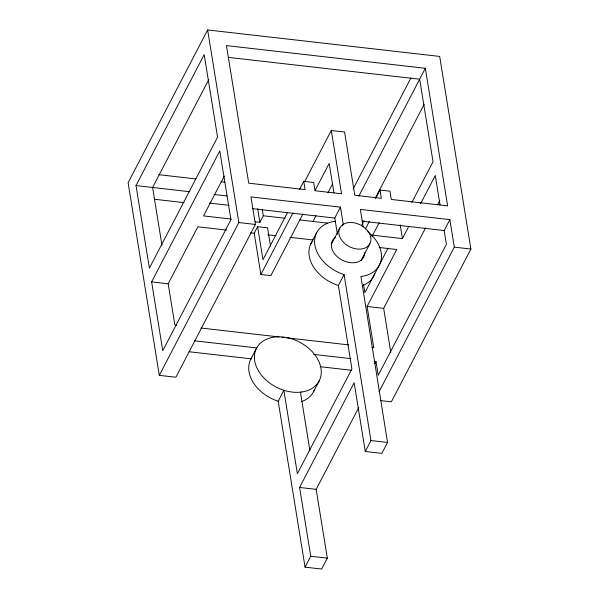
<?xml version="1.0" encoding="UTF-8"?>
<svg xmlns="http://www.w3.org/2000/svg" width="599" height="599" viewBox="0 0 599 599"><rect width="100%" height="100%" fill="white"/><g stroke="black" fill="none" stroke-linecap="round" stroke-linejoin="round"><path stroke-width="0.9" d="M380.305 400.566L391.357 401.824L470.889 249.034L439.688 56.426L207.643 29.95L128.111 182.74L159.312 375.356L175.881 377.243L255.414 224.453L250.959 196.936L340.464 207.149L343.257 224.348L342.448 225.905M136.018 185.585L204.192 54.621L217.557 137.171L149.391 268.135L136.018 185.585L189.771 191.717M208.684 79.719L152.595 187.48L161.955 245.261M151.622 281.889L219.788 150.926L230.929 219.721L162.763 350.685L151.622 281.889L168.192 283.784L197.85 226.811L226.489 230.083M224.266 176.061L203.525 215.902L231.244 219.062M159.312 375.356L238.836 222.558L207.643 29.95M302.929 213.985L270.83 275.652L260.887 274.514L254.201 233.243L257.607 226.692L267.558 227.83L270.523 246.174M255.264 221.802L259.884 222.326L263.29 215.782L262.25 209.358M287.43 212.697L262.961 259.711L257.607 226.692M299.455 189.598L303.745 181.355L313.689 182.485L315.029 190.744L341.55 193.769L331.299 130.477L344.56 131.997L354.81 195.281L381.331 198.306L379.991 190.048L389.934 191.186L391.274 199.437L447.625 205.869L425.342 68.286L226.444 45.599L248.727 183.182L305.086 189.606L303.745 181.355M304.756 181.475L331.299 130.477M260.887 274.514L292.986 212.855M315.111 190.445L329.18 163.407L333.935 192.758M313.015 221.45L316.002 215.715M327.945 192.773L332.632 183.766M250.816 359.19L256.492 348.274M310.844 243.868L316.527 232.951M337.432 234.351L334.781 218.058L340.464 207.149M353.148 188.947L410.966 77.877M331.277 244.392L339.895 227.83M358.831 196.075L425.342 68.286M375.408 197.969L424.159 104.301M361.961 224.692L364.102 220.567M375.7 198.299L379.991 190.048M365.375 228.953L369.231 221.555M358.681 407.672L316.175 489.346L327.316 558.133L321.633 569.05L305.056 567.156L278.176 401.188L283.859 390.271L297.366 473.697L351.905 368.924L338.39 285.498L344.073 274.582L343.22 274.312A35.326 25.345 27.5 0 1 314.857 244.879A35.326 25.345 27.5 0 1 335.17 221.338M371.897 236.665L379.174 222.686M361.212 260.325L369.83 243.763M388.07 248.128L364.866 292.716L363.526 284.458M411.865 202.425L433.032 161.752L419.667 79.203L228.204 57.362M313.487 391.798L319.17 380.889M371.919 347.532L373.776 347.749L367.097 306.471L396.748 249.506L379.197 247.499M371.942 235.115L402.431 238.589L408.907 226.137M420.573 203.727L435.263 175.507L440.018 204.858M390.803 352.392L383.667 308.365L425.522 227.964M437.599 204.753L439.756 200.605M305.056 567.156L310.739 556.246L299.597 487.459L354.136 382.686L365.278 451.474L381.848 453.368L387.531 442.451L360.92 276.453A35.326 25.345 27.5 0 0 381.256 259.464A35.326 25.345 27.5 0 0 367.906 231.761M374.787 363.848L376.007 361.504L374.15 361.294M376.007 361.504L378.239 375.266L446.405 244.302L444.173 230.54L449.856 219.623L360.351 209.418L363.136 226.624M379.085 391.679L454.312 247.14L449.856 219.623M365.278 451.474L370.953 440.557L344.073 274.582M158.735 174.676L195.91 178.914M221.001 181.774L224.722 182.201M213.94 194.473L226.954 195.963M209.613 203.091L229.013 205.3M252.658 208.692L334.781 218.058M362.051 221.173L444.173 230.54M154.347 199.242L184.095 202.634M263.29 215.782L285.169 218.276M299.755 219.938L327.601 223.12M238.836 222.558L255.414 224.453M454.312 247.14L470.889 249.034M250.509 232.824L254.201 233.243M267.828 234.801L276.117 235.744M289.931 237.316L312.955 239.944M367.097 306.471L383.667 308.365M176.735 325.272L174.878 325.055L168.192 283.784M200.905 328.027L278.977 336.93M281.762 337.252L284.555 337.566M286.412 337.784L348.685 344.882M194.765 340.831L257.038 347.937M313.734 354.398L350.909 358.644M189.089 351.74L251.355 358.846M320.136 366.693L351.74 370.302M370.953 440.557L387.531 442.451M299.597 487.459L316.175 489.346M310.739 556.246L327.316 558.133M338.39 285.498L337.544 285.221A35.326 25.345 27.5 0 1 312.828 240.701M278.415 401.263L276.79 400.724A35.326 25.345 27.5 0 1 251.423 358.105M400.199 224.835L402.431 238.589M300.436 392.165L309.938 450.837M257.652 208.572L259.884 222.326M364.769 252.651A17.663 12.669 27.5 0 1 358.606 261.613L357.962 261.868A17.663 12.669 27.5 0 1 342.358 260.221L341.595 259.809A17.663 12.669 27.5 0 1 335.695 237.137M314.482 389.515A35.326 25.345 27.5 0 1 301.709 401.54M374.832 273.444A35.326 25.345 27.5 0 1 362.358 285.701M301.716 392.008L300.211 392.188A35.326 25.345 27.5 0 1 284.098 390.353L282.473 389.814A35.326 25.345 27.5 0 1 258.289 345.481A35.326 25.345 27.5 0 1 312.184 351.628A35.326 25.345 27.5 0 1 301.716 392.008M363.481 226.871L362.807 226.392A16.959 12.167 27.5 0 0 345.975 223.127A16.959 12.167 27.5 0 0 338.922 233.812L339.041 234.456A16.959 12.167 27.5 0 0 357.184 249.027A16.959 12.167 27.5 0 0 370.803 237.788L370.691 237.137A16.959 12.167 27.5 0 0 363.481 226.871"/></g></svg>
